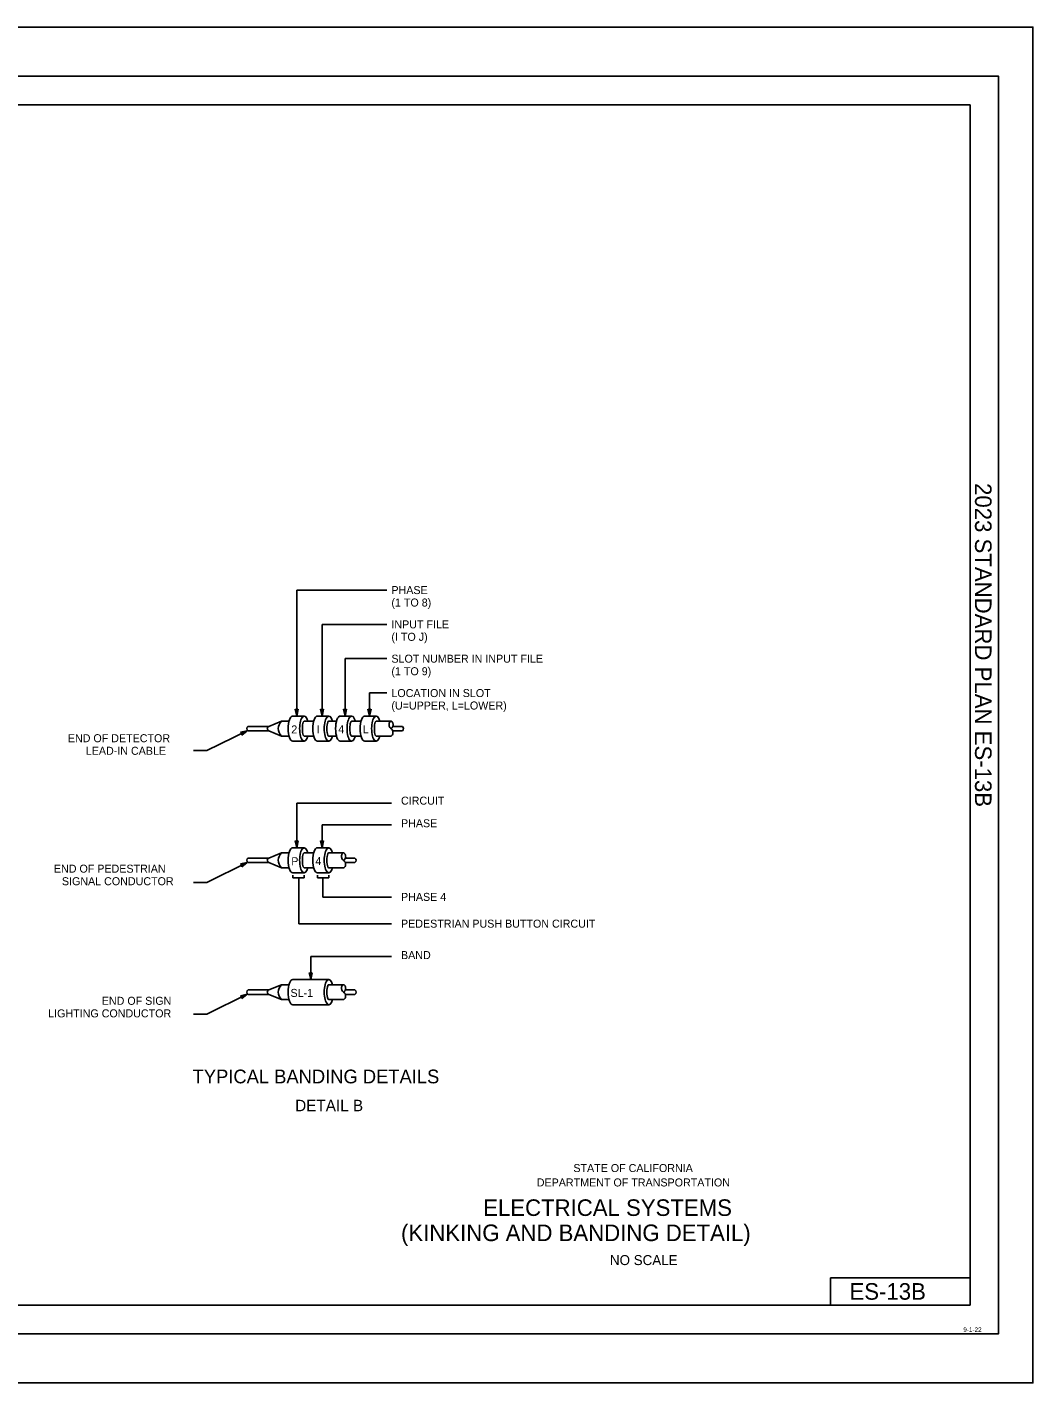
# Model space of a CAD drawing. Extents: x -894 to 866, y -472 to 714.
# Drawn here: x -14 to 866, y -472 to 714 of the extents above; entities that cross this region are included whole.
import ezdxf

# ---------------------------------------------------------------- set-up
doc = ezdxf.new("R2010")
doc.units = 0
for name, color, linetype in [('56 Stage 3 Anno', 7, 'Continuous'), ('57 Undefined', 7, 'Continuous'), ('60 Nongeo Data', 7, 'Continuous'), ('border_INSIDE-BORDER-anno', 7, 'Continuous'), ('border_PLOTTING-ELEMENTS', 7, 'Continuous'), ('border_rw_22x34_Cut_Lines', 7, 'Continuous'), ('border_SHEET', 7, 'Continuous'), ('border_WITHIN-BORDER-anno', 7, 'Continuous')]:
    doc.layers.add(name, color=color, linetype=linetype)

msp = doc.modelspace()

# ---------------------------------------------------------------- linework, layer by layer
at = {"layer": '56 Stage 3 Anno'}
for p, q in [((221.9, 110.9), (221.9, 221.1)), ((221.9, 221.1), (300.8, 221.1)), ((244.1, 110.9), (244.1, 191.1)), ((244.1, 191.1), (300.8, 191.1)), ((264.1, 161.1), (300.8, 161.1)), ((264.1, 110.9), (264.1, 161.1)), ((285.6, 131.1), (300.8, 131.1)), ((285.6, 110.9), (285.6, 131.1)), ((221.9, 110.9), (220.6, 116.9)), ((220.6, 116.9), (220.6, 116.9)), ((220.6, 116.9), (221.9, 116.1)), ((221.9, 112.3), (220.9, 116.7)), ((221.9, 113.7), (221.3, 116.5)), ((221.9, 115.1), (221.6, 116.3)), ((221.9, 116.1), (223.2, 116.9)), ((223.2, 116.9), (221.9, 110.9)), ((222.9, 116.7), (221.9, 112.3)), ((222.5, 116.5), (221.9, 113.7)), ((222.2, 116.3), (221.9, 115.1)), ((221.9, 110.9), (221.9, 110.9)), ((223.2, 116.9), (223.2, 116.9)), ((244.1, 110.9), (242.7, 116.9)), ((242.7, 116.9), (242.7, 116.9)), ((242.7, 116.9), (244.1, 116.1)), ((244.1, 112.3), (243.1, 116.7)), ((244.1, 113.7), (243.4, 116.5)), ((244.1, 115.1), (243.8, 116.3)), ((244.1, 116.1), (245.4, 116.9)), ((245.4, 116.9), (244.1, 110.9)), ((245.1, 116.7), (244.1, 112.3)), ((244.7, 116.5), (244.1, 113.7)), ((244.3, 116.3), (244.1, 115.1)), ((244.1, 110.9), (244.1, 110.9)), ((245.4, 116.9), (245.4, 116.9)), ((264.1, 110.9), (262.7, 116.9)), ((262.7, 116.9), (262.7, 116.9)), ((262.7, 116.9), (264.1, 116.1)), ((264.1, 112.3), (263.1, 116.7)), ((264.1, 113.7), (263.4, 116.5)), ((264.1, 115.1), (263.8, 116.3)), ((264.1, 116.1), (265.4, 116.9)), ((265.4, 116.9), (264.1, 110.9)), ((265.1, 116.7), (264.1, 112.3)), ((264.7, 116.5), (264.1, 113.7)), ((264.3, 116.3), (264.1, 115.1)), ((264.1, 110.9), (264.1, 110.9)), ((265.4, 116.9), (265.4, 116.9)), ((285.6, 110.9), (284.2, 116.9)), ((284.2, 116.9), (284.2, 116.9)), ((284.2, 116.9), (285.6, 116.1)), ((285.6, 112.3), (284.6, 116.7)), ((285.6, 113.7), (284.9, 116.5)), ((285.6, 115.1), (285.3, 116.3)), ((285.6, 116.1), (286.9, 116.9)), ((286.9, 116.9), (285.6, 110.9)), ((286.6, 116.7), (285.6, 112.3)), ((286.2, 116.5), (285.6, 113.7)), ((285.8, 116.3), (285.6, 115.1)), ((285.6, 110.9), (285.6, 110.9)), ((286.9, 116.9), (286.9, 116.9)), ((143.2, 80.7), (178.6, 98.1)), ((172.6, 96.7), (178.6, 98.1)), ((173.9, 95.8), (172.6, 96.7)), ((172.6, 96.7), (172.6, 96.7)), ((172.9, 96.5), (177.3, 97.5)), ((173.3, 96.3), (176.1, 96.9)), ((173.6, 96), (174.9, 96.3)), ((178.6, 98.1), (173.8, 94.3)), ((177.3, 97.5), (173.8, 94.7)), ((176.1, 96.9), (173.8, 95.1)), ((173.8, 94.3), (173.9, 95.8)), ((174.9, 96.3), (173.9, 95.5)), ((178.6, 98.1), (178.6, 98.1)), ((173.8, 94.3), (173.8, 94.3)), ((131.6, 80.7), (143.2, 80.7)), ((221.9, -4.3), (221.9, 34.8)), ((221.9, 34.8), (304.7, 34.8)), ((244.1, -4.3), (244.1, 15.8)), ((244.1, 15.8), (304.7, 15.8)), ((221.9, -4.3), (220.6, 1.7)), ((220.6, 1.7), (220.6, 1.7)), ((220.6, 1.7), (221.9, 0.9)), ((221.9, -2.9), (220.9, 1.4)), ((221.9, -1.6), (221.3, 1.3)), ((221.9, -0.2), (221.6, 1)), ((221.9, 0.9), (223.2, 1.7)), ((223.2, 1.7), (221.9, -4.3)), ((222.9, 1.5), (221.9, -2.9)), ((222.5, 1.2), (221.9, -1.6)), ((222.2, 1), (221.9, -0.2)), ((223.2, 1.7), (223.2, 1.7)), ((244.1, -4.3), (242.7, 1.7)), ((242.7, 1.7), (242.7, 1.7)), ((242.7, 1.7), (244.1, 0.9)), ((244.1, -2.9), (243.1, 1.4)), ((244.1, -1.6), (243.4, 1.3)), ((244.1, -0.2), (243.8, 1)), ((244.1, 0.9), (245.4, 1.7)), ((245.4, 1.7), (244.1, -4.3)), ((245.1, 1.5), (244.1, -2.9)), ((244.7, 1.2), (244.1, -1.6)), ((244.3, 1), (244.1, -0.2)), ((245.4, 1.7), (245.4, 1.7)), ((221.9, -4.3), (221.9, -4.3)), ((244.1, -4.3), (244.1, -4.3)), ((143.2, -34.6), (178.6, -17.1)), ((172.6, -18.5), (178.6, -17.1)), ((173.9, -19.4), (172.6, -18.5)), ((172.6, -18.5), (172.6, -18.5)), ((172.9, -18.8), (177.3, -17.7)), ((173.3, -19), (176.1, -18.3)), ((173.6, -19.2), (174.9, -18.9)), ((178.6, -17.1), (173.8, -20.9)), ((177.3, -17.7), (173.8, -20.5)), ((176.1, -18.3), (173.8, -20.1)), ((173.8, -20.9), (173.9, -19.4)), ((173.8, -20.9), (173.8, -20.9)), ((174.9, -18.9), (173.9, -19.7)), ((178.6, -17.1), (178.6, -17.1)), ((131.6, -34.6), (143.2, -34.6)), ((218.4, -28.3), (218.4, -30.7)), ((218.4, -30.7), (228.4, -30.7)), ((223.6, -30.7), (223.6, -71)), ((228.4, -28.3), (228.4, -30.7)), ((239.9, -28.3), (239.9, -30.7)), ((249.9, -30.7), (239.9, -30.7)), ((244.8, -30.7), (244.8, -47.4)), ((249.9, -28.3), (249.9, -30.7)), ((244.8, -47.4), (304.7, -47.4)), ((223.6, -71), (304.7, -71)), ((234.1, -119.6), (234.1, -99.4)), ((234.1, -99.4), (304.7, -99.4)), ((234.1, -119.6), (232.8, -113.6)), ((232.8, -113.6), (232.8, -113.6)), ((232.8, -113.6), (234.1, -114.4)), ((234.1, -118.2), (233.1, -113.8)), ((234.1, -116.8), (233.5, -114)), ((234.1, -115.4), (233.8, -114.2)), ((234.1, -114.4), (235.4, -113.6)), ((235.4, -113.6), (234.1, -119.6)), ((235.1, -113.8), (234.1, -118.2)), ((234.7, -114), (234.1, -116.8)), ((234.4, -114.2), (234.1, -115.4)), ((235.4, -113.6), (235.4, -113.6)), ((234.1, -119.6), (234.1, -119.6)), ((143.2, -149.8), (178.6, -132.3)), ((172.6, -133.8), (178.6, -132.3)), ((173.9, -134.6), (172.6, -133.8)), ((172.6, -133.8), (172.6, -133.8)), ((172.9, -134), (177.3, -132.9)), ((173.3, -134.2), (176.1, -133.6)), ((173.6, -134.5), (174.9, -134.2)), ((178.6, -132.3), (173.8, -136.2)), ((177.3, -133), (173.8, -135.8)), ((176.1, -133.6), (173.8, -135.4)), ((173.8, -136.2), (173.9, -134.6)), ((173.8, -136.2), (173.8, -136.2)), ((174.9, -134.2), (173.9, -134.9)), ((178.6, -132.3), (178.6, -132.3)), ((131.6, -149.8), (143.2, -149.8))]:
    msp.add_line(p, q, dxfattribs=at)
at = {"layer": '60 Nongeo Data'}
for p, q in [((218.4, 110.9), (228.4, 110.9)), ((239.9, 110.9), (249.9, 110.9)), ((259.9, 110.9), (269.9, 110.9)), ((281.4, 110.9), (291.4, 110.9)), ((179.4, 101.9), (197.4, 101.9)), ((179.4, 97.9), (197.4, 97.9)), ((179.4, 97.9), (197.4, 97.9)), ((208.4, 106.4), (197.4, 101.9)), ((208.4, 93.4), (197.4, 97.9)), ((208.4, 106.4), (215.1, 106.4)), ((228.4, 106.4), (236.6, 106.4)), ((249.9, 106.4), (256.6, 106.4)), ((269.9, 106.4), (278.1, 106.4)), ((291.4, 106.4), (304.4, 106.4)), ((306, 101.9), (314.3, 101.9)), ((306, 97.9), (314.3, 97.9)), ((208.4, 93.4), (215.1, 93.4)), ((218.4, 88.9), (228.4, 88.9)), ((228.4, 93.4), (236.6, 93.4)), ((239.9, 88.9), (249.9, 88.9)), ((249.9, 93.4), (256.6, 93.4)), ((259.9, 88.9), (269.9, 88.9)), ((269.9, 93.4), (278.1, 93.4)), ((281.4, 88.9), (291.4, 88.9)), ((291.4, 93.4), (304.4, 93.4)), ((208.4, -8.8), (197.4, -13.3)), ((208.4, -8.8), (215.1, -8.8)), ((218.4, -4.3), (228.4, -4.3)), ((228.4, -8.8), (236.6, -8.8)), ((239.9, -4.3), (249.9, -4.3)), ((249.9, -8.8), (262.9, -8.8)), ((179.4, -13.3), (197.4, -13.3)), ((179.4, -17.3), (197.4, -17.3)), ((179.4, -17.3), (197.4, -17.3)), ((208.4, -21.8), (197.4, -17.3)), ((208.4, -21.8), (215.1, -21.8)), ((228.4, -21.8), (236.6, -21.8)), ((249.9, -21.8), (262.9, -21.8)), ((264.5, -13.3), (272.8, -13.3)), ((264.5, -17.3), (272.8, -17.3)), ((218.4, -26.3), (228.4, -26.3)), ((239.9, -26.3), (249.9, -26.3)), ((179.4, -128.6), (197.4, -128.6)), ((208.4, -124.1), (197.4, -128.6)), ((208.4, -124.1), (215.1, -124.1)), ((218.4, -119.6), (249.9, -119.6)), ((249.9, -124.1), (262.9, -124.1)), ((264.5, -128.6), (272.8, -128.6)), ((179.4, -132.6), (197.4, -132.6)), ((179.4, -132.6), (197.4, -132.6)), ((208.4, -137.1), (197.4, -132.6)), ((208.4, -137.1), (215.1, -137.1)), ((218.4, -141.6), (249.9, -141.6)), ((249.9, -137.1), (262.9, -137.1)), ((264.5, -132.6), (272.8, -132.6))]:
    msp.add_line(p, q, dxfattribs=at)
for points in [[(304.4, 93.4), (304.5, 93.4), (304.9, 93.6), (305.2, 93.9), (305.4, 94.2), (305.7, 94.6), (305.9, 95.2), (306, 95.8), (306, 96.4), (306, 97.1), (305.9, 97.8), (305.6, 98.4), (305.3, 99), (304.9, 99.5), (304.4, 99.9), (303.8, 100.3), (303.4, 100.8), (302.9, 101.5), (302.7, 102.1), (302.6, 102.6), (302.6, 103.4), (302.6, 104.1), (302.8, 104.7), (302.9, 105.2), (303.2, 105.6), (303.5, 106), (303.8, 106.2), (304, 106.4), (304.4, 106.4), (304.7, 106.4), (305, 106.2), (305.2, 106.1), (305.5, 105.7), (305.7, 105.3), (305.8, 105), (306, 104.5), (306.1, 104), (306.1, 103.5), (306.2, 103), (306.1, 102.5), (306, 102.1), (305.8, 101.6), (305.7, 101.4), (305.5, 101.1), (305.4, 100.8), (305.1, 100.5), (304.8, 100.2), (304.6, 100.1), (304.4, 99.9)], [(262.9, -21.8), (263, -21.8), (263.4, -21.7), (263.7, -21.4), (263.9, -21.1), (264.2, -20.6), (264.4, -20.1), (264.5, -19.4), (264.5, -18.8), (264.5, -18.1), (264.4, -17.5), (264.1, -16.8), (263.8, -16.2), (263.4, -15.8), (262.9, -15.3), (262.3, -14.9), (261.9, -14.5), (261.4, -13.8), (261.2, -13.1), (261.1, -12.6), (261.1, -11.8), (261.1, -11.1), (261.3, -10.5), (261.4, -10.1), (261.7, -9.6), (262, -9.2), (262.3, -9), (262.5, -8.9), (262.9, -8.8), (263.2, -8.9), (263.5, -9), (263.7, -9.2), (264, -9.5), (264.2, -9.9), (264.3, -10.2), (264.5, -10.7), (264.6, -11.2), (264.6, -11.8), (264.7, -12.2), (264.6, -12.7), (264.5, -13.2), (264.3, -13.6), (264.2, -13.9), (264, -14.2), (263.9, -14.4), (263.6, -14.8), (263.3, -15), (263.1, -15.2), (262.9, -15.3)], [(262.9, -137.1), (263, -137.1), (263.4, -136.9), (263.7, -136.6), (263.9, -136.3), (264.2, -135.9), (264.4, -135.3), (264.5, -134.6), (264.5, -134), (264.5, -133.4), (264.4, -132.7), (264.1, -132.1), (263.8, -131.4), (263.4, -131), (262.9, -130.6), (262.3, -130.2), (261.9, -129.7), (261.4, -129), (261.2, -128.3), (261.1, -127.9), (261.1, -127), (261.1, -126.4), (261.3, -125.8), (261.4, -125.3), (261.7, -124.8), (262, -124.5), (262.3, -124.3), (262.5, -124.1), (262.9, -124.1), (263.2, -124.1), (263.5, -124.3), (263.7, -124.4), (264, -124.8), (264.2, -125.2), (264.3, -125.5), (264.5, -125.9), (264.6, -126.5), (264.6, -127), (264.7, -127.4), (264.6, -128), (264.5, -128.4), (264.3, -128.9), (264.2, -129.1), (264, -129.4), (263.9, -129.7), (263.6, -130), (263.3, -130.3), (263.1, -130.4), (262.9, -130.6)]]:
    msp.add_lwpolyline(points, dxfattribs=at)
for centre, radius, start, end in [((180.4, 99.9), 2.28, 118.6421, 241.3579), ((198.4, 99.9), 2.28, 118.6421, 241.3579), ((214.9, 99.9), 9.19, 135.0085, 224.9914), ((312.8, 99.9), 2.52, 307.4657, 52.5343), ((214.9, -15.3), 9.19, 135.0085, 224.9914), ((180.4, -15.3), 2.28, 118.6421, 241.3579), ((198.4, -15.3), 2.28, 118.6421, 241.3579), ((271.3, -15.3), 2.52, 307.4657, 52.5343), ((180.4, -130.6), 2.28, 118.6421, 241.3579), ((198.4, -130.6), 2.28, 118.6421, 241.3579), ((214.9, -130.6), 9.19, 135.0085, 224.9914), ((271.3, -130.6), 2.52, 307.4657, 52.5343)]:
    msp.add_arc(centre, radius, start, end, dxfattribs=at)
for centre, major_axis, ratio, start_param, end_param in [((218.4, 99.9), (0, -11), 0.365373, 3.141593, 6.283185), ((228.4, 99.9), (0, -11), 0.365373, 2.202982, 7.221796), ((239.9, 99.9), (0, -11), 0.365373, 3.141593, 6.283185), ((249.9, 99.9), (0, -11), 0.365373, 2.202982, 7.221796), ((259.9, 99.9), (0, -11), 0.365373, 3.141593, 6.283185), ((269.9, 99.9), (0, -11), 0.365373, 2.202982, 7.221796), ((281.4, 99.9), (0, -11), 0.365373, 3.141593, 6.283185), ((291.4, 99.9), (0, -11), 0.365373, 2.202982, 7.221796), ((228.4, 99.9), (0, 6.5), 0.251231, 0, 3.141593), ((249.9, 99.9), (0, 6.5), 0.251231, 0, 3.141593), ((269.9, 99.9), (0, 6.5), 0.251231, 0, 3.141593), ((291.4, 99.9), (0, 6.5), 0.251231, 0, 3.141593), ((218.4, -15.3), (0, -11), 0.365373, 3.141593, 6.283185), ((228.4, -15.3), (0, -11), 0.365373, 2.202982, 7.221796), ((228.4, -15.3), (0, 6.5), 0.251231, 0, 3.141593), ((239.9, -15.3), (0, -11), 0.365373, 3.141593, 6.283185), ((249.9, -15.3), (0, -11), 0.365373, 2.202982, 7.221796), ((249.9, -15.3), (0, 6.5), 0.251231, 0, 3.141593), ((218.4, -130.6), (0, -11), 0.365373, 3.141593, 6.283185), ((249.9, -130.6), (0, -11), 0.365373, 2.202982, 7.221796), ((249.9, -130.6), (0, 6.5), 0.251231, 0, 3.141593)]:
    msp.add_ellipse(centre, major_axis=major_axis, ratio=ratio, start_param=start_param, end_param=end_param, dxfattribs=at)
at = {"layer": 'border_PLOTTING-ELEMENTS'}
for points in [[(-894, -472.4), (866, -472.4), (866, 713.6), (-894, 713.6)], [(-864, 670.6), (836, 670.6), (836, -429.4), (-864, -429.4)]]:
    msp.add_lwpolyline(points, close=True, dxfattribs=at)
at = {"layer": 'border_rw_22x34_Cut_Lines'}
msp.add_lwpolyline([(-864, 670.6), (836, 670.6), (836, -429.4), (-864, -429.4)], close=True, dxfattribs=at)
at = {"layer": 'border_SHEET'}
for p, q in [((-814, 645.6), (811, 645.6)), ((811, 645.6), (811, -404.4)), ((688.9, -404.4), (688.9, -380.4)), ((688.9, -380.4), (810.9, -380.4)), ((811, -404.4), (-814, -404.4))]:
    msp.add_line(p, q, dxfattribs=at)

# ---------------------------------------------------------------- texts
at = {"layer": '57 Undefined'}
for s, height, p in [('(1 TO 8)', 7, (304.7, 206.7)), ('PHASE ', 7, (304.7, 217.6)), ('INPUT FILE', 7, (304.7, 187.6)), ('(I TO J)', 7, (304.7, 176.7)), ('SLOT NUMBER IN INPUT FILE', 7, (304.7, 157.6)), ('(1 TO 9)', 7, (304.7, 146.6)), ('LOCATION IN SLOT', 7, (304.7, 127.5)), ('(U=UPPER, L=LOWER)', 7, (304.7, 116.6)), ('END OF DETECTOR', 7, (21.6, 88)), ('2', 7, (217.1, 95.7)), ('I', 7, (239.2, 95.9)), ('4', 7, (258.2, 95.9)), ('L', 7, (279.6, 95.9)), ('LEAD-IN CABLE', 7, (37.3, 77)), ('CIRCUIT', 7, (313.1, 33.4)), ('PHASE', 7, (313.1, 13.6)), ('END OF PEDESTRIAN', 7, (9.4, -26.1)), ('P', 7, (217.1, -19.6)), ('4', 7, (238.2, -19.4)), ('SIGNAL CONDUCTOR', 7, (16.4, -37.1)), ('PHASE 4', 7, (313.1, -50.8)), ('PEDESTRIAN PUSH BUTTON CIRCUIT', 7, (313.1, -74.2)), ('BAND', 7, (313.1, -101.7)), ('SL-1', 7, (216.4, -134.8)), ('END OF SIGN', 7, (51.3, -141.7)), ('LIGHTING CONDUCTOR', 7, (4.4, -152.7)), ('TYPICAL BANDING DETAILS', 12, (130.8, -210.4)), ('DETAIL B', 10, (220.5, -234.8))]:
    msp.add_text(s, height=height, dxfattribs=at).set_placement(p)
at = {"layer": 'border_INSIDE-BORDER-anno'}
for s, height, p in [('STATE OF CALIFORNIA', 7, (463.9, -288)), ('DEPARTMENT OF TRANSPORTATION', 7, (431.9, -300.6)), ('ELECTRICAL SYSTEMS', 14.5, (385, -326.4)), ('(KINKING AND BANDING DETAIL)', 14.5, (313.1, -348.4)), ('NO SCALE', 8.75, (495.9, -369.4))]:
    msp.add_text(s, height=height, dxfattribs=at).set_placement(p)
at = {"layer": 'border_WITHIN-BORDER-anno'}
msp.add_text('2023 STANDARD PLAN ES-13B', height=14.5, rotation=270, dxfattribs=at).set_placement((815.3, 314.7))
for s, height, p in [('ES-13B', 14.5, (705.5, -399.7)), ('9-1-22', 4, (805.1, -427.9))]:
    msp.add_text(s, height=height, dxfattribs=at).set_placement(p)

doc.saveas('drawing.dxf')
